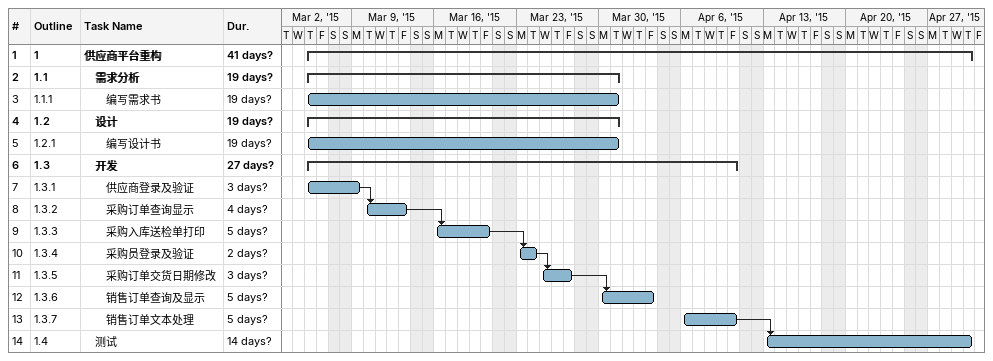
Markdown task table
| ID | WBS | Task | Duration | Start | Finish | Predecessors |
|---|---|---|---|---|---|---|
| 1 | 1 | **供应商平台重构** | 41d? | 2015-03-05 | 2015-04-30 |  |
| 2 | 1.1 | **需求分析** | 19d? | 2015-03-05 | 2015-03-31 |  |
| 3 | 1.1.1 | 编写需求书 | 19d? | 2015-03-05 | 2015-03-31 |  |
| 4 | 1.2 | **设计** | 19d? | 2015-03-05 | 2015-03-31 |  |
| 5 | 1.2.1 | 编写设计书 | 19d? | 2015-03-05 | 2015-03-31 |  |
| 6 | 1.3 | **开发** | 27d? | 2015-03-05 | 2015-04-10 |  |
| 7 | 1.3.1 | 供应商登录及验证 | 3d? | 2015-03-05 | 2015-03-09 |  |
| 8 | 1.3.2 | 采购订单查询显示 | 4d? | 2015-03-10 | 2015-03-13 | 7 |
| 9 | 1.3.3 | 采购入库送检单打印 | 5d? | 2015-03-16 | 2015-03-20 | 8 |
| 10 | 1.3.4 | 采购员登录及验证 | 2d? | 2015-03-23 | 2015-03-24 | 9 |
| 11 | 1.3.5 | 采购订单交货日期修改 | 3d? | 2015-03-25 | 2015-03-27 | 10 |
| 12 | 1.3.6 | 销售订单查询及显示 | 5d? | 2015-03-30 | 2015-04-03 | 11 |
| 13 | 1.3.7 | 销售订单文本处理 | 5d? | 2015-04-06 | 2015-04-10 |  |
| 14 | 1.4 | 测试 | 14d? | 2015-04-13 | 2015-04-30 | 13 |
